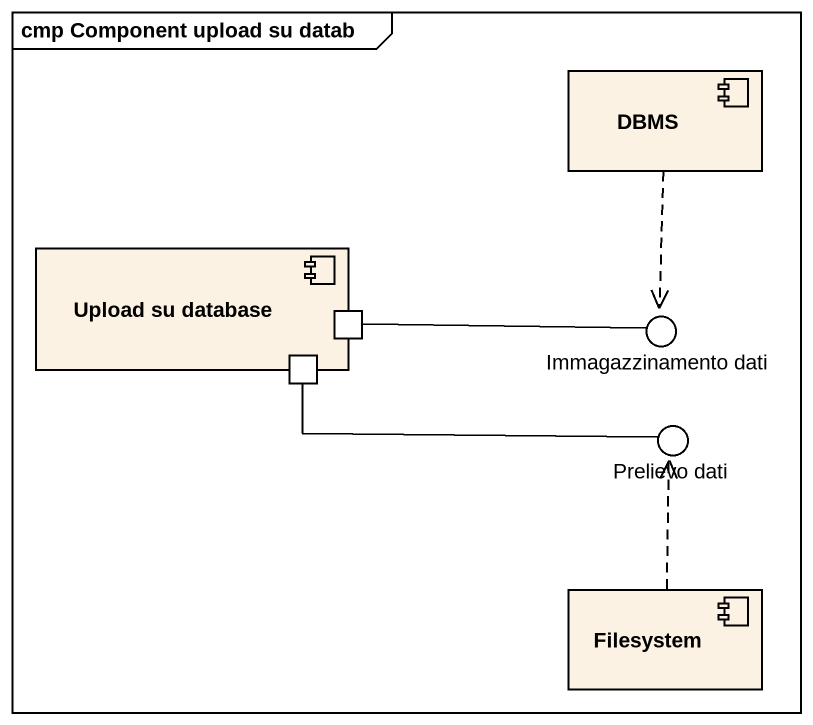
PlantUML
@startuml
mainframe cmp Component upload su datab
component DBMS
component "Upload su database" as Upload_su_database {
  port " " as port1
  port " " as port2
}
() "Immagazzinamento dati" as Immagazzinamento_dati
() "Prelievo dati" as Prelievo_dati
component Filesystem
DBMS ..> Immagazzinamento_dati
port1 -right- Immagazzinamento_dati
port2 -right- Prelievo_dati
Filesystem .up.> Prelievo_dati
@enduml
